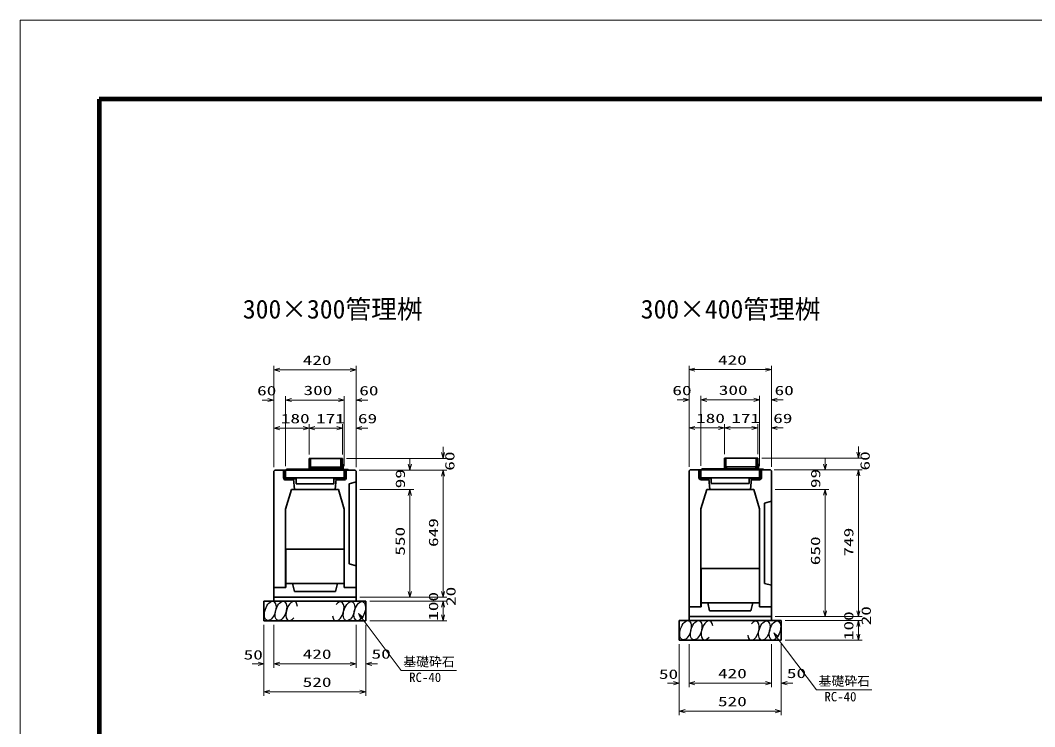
# Model space of a CAD drawing. Units: millimetres on the paper. Extents: x 20 to 861, y 20 to 614.
# Drawn here: x 20.1 to 279, y 433.8 to 614.1 of the extents above; entities that cross this region are included whole.
import ezdxf
from ezdxf.enums import TextEntityAlignment as Align

# ---------------------------------------------------------------- set-up
doc = ezdxf.new("R2010")
doc.units = ezdxf.units.MM
for name, color, linetype, lineweight in [('D-STR-DIM（寸法）', 7, 'Continuous', 13), ('D-STR-HTXT(基礎砕石-旗)', 7, 'Continuous', 13), ('D-STR-STRF(グリ)', 7, 'Continuous', 25), ('D-STR（構造物）', 1, 'Continuous', 35), ('D-TTL-LINE（区切線）', 1, 'Continuous', 35), ('D-TTL（外枠）', 2, 'Continuous', 140)]:
    doc.layers.add(name, color=color, linetype=linetype, lineweight=lineweight)
doc.layers.add('D-STR-TXT(文字)', color=7, linetype='Continuous')
doc.styles.add('ＭＳ ゴシック', font='')
doc.styles.get('ＭＳ ゴシック').set_extended_font_data('MS Gothic')

# ---------------------------------------------------------------- blocks, each defined once
blk = doc.blocks.new('_Open30@@SfigorgFlag@@4')
at = {"color": 7, "linetype": 'Continuous', "lineweight": 13}
for p, q in [((-1, 0.2679), (0, 0)), ((0, 0), (-1, -0.2679)), ((0, 0), (-1, 0))]:
    blk.add_line(p, q, dxfattribs=at)

msp = doc.modelspace()

# ---------------------------------------------------------------- linework, layer by layer
at = {"layer": 'D-STR-DIM（寸法）'}
for p, q in [((84.803, 518.18), (84.803, 525.87)), ((105.803, 518.18), (105.803, 525.87)), ((190.797, 518.239), (190.797, 525.929)), ((211.797, 518.239), (211.797, 525.929)), ((86.303, 524.87), (104.303, 524.87)), ((192.297, 524.929), (210.297, 524.929)), ((84.803, 507.716), (84.803, 518.18)), ((87.803, 507.961), (87.803, 518.18)), ((87.803, 500.295), (87.803, 518.18)), ((102.803, 500.27), (102.803, 518.18)), ((102.803, 507.961), (102.803, 518.18)), ((105.803, 507.716), (105.803, 518.18)), ((190.797, 507.775), (190.797, 518.239)), ((193.797, 508.02), (193.797, 518.239)), ((193.797, 500.354), (193.797, 518.239)), ((208.797, 500.329), (208.797, 518.239)), ((208.797, 508.02), (208.797, 518.239)), ((211.797, 507.775), (211.797, 518.239)), ((83.303, 517.18), (81.803, 517.18)), ((89.303, 517.18), (90.803, 517.18)), ((89.303, 517.18), (101.303, 517.18)), ((101.303, 517.18), (99.803, 517.18)), ((107.303, 517.18), (108.803, 517.18)), ((189.297, 517.239), (187.797, 517.239)), ((195.297, 517.239), (196.797, 517.239)), ((195.297, 517.239), (207.297, 517.239)), ((207.297, 517.239), (205.797, 517.239)), ((213.297, 517.239), (214.797, 517.239)), ((84.803, 500.025), (84.803, 510.984)), ((93.803, 503.27), (93.803, 510.984)), ((93.803, 503.27), (93.803, 510.984)), ((102.353, 503.27), (102.353, 510.984)), ((102.353, 503.27), (102.353, 510.984)), ((105.803, 500.025), (105.803, 510.984)), ((190.797, 500.084), (190.797, 511.043)), ((199.797, 503.329), (199.797, 511.043)), ((199.797, 503.329), (199.797, 511.043)), ((208.347, 503.329), (208.347, 511.043)), ((208.347, 503.329), (208.347, 511.043)), ((211.797, 500.084), (211.797, 511.043)), ((86.303, 509.984), (92.303, 509.984)), ((95.303, 509.984), (100.853, 509.984)), ((100.853, 509.984), (99.353, 509.984)), ((107.303, 509.984), (108.803, 509.984)), ((192.297, 510.043), (198.297, 510.043)), ((201.297, 510.043), (206.847, 510.043)), ((206.847, 510.043), (205.347, 510.043)), ((213.297, 510.043), (214.797, 510.043)), ((128.006, 503.77), (128.006, 505.27)), ((234, 503.829), (234, 505.329)), ((209.347, 502.329), (235, 502.329)), ((225.502, 500.829), (225.502, 502.329)), ((103.353, 502.27), (129.006, 502.27)), ((119.508, 500.77), (119.508, 502.27)), ((106.553, 499.27), (120.508, 499.27)), ((107.553, 499.27), (129.006, 499.27)), ((107.553, 499.27), (129.006, 499.27)), ((128.006, 468.32), (128.006, 497.77)), ((128.006, 497.77), (128.006, 496.27)), ((212.547, 499.329), (226.502, 499.329)), ((213.547, 499.329), (235, 499.329)), ((213.547, 499.329), (235, 499.329)), ((234, 463.379), (234, 497.829)), ((234, 497.829), (234, 496.329)), ((106.803, 494.32), (120.508, 494.32)), ((106.803, 494.32), (120.508, 494.32)), ((119.508, 468.32), (119.508, 492.82)), ((119.508, 492.82), (119.508, 491.32)), ((212.797, 494.379), (226.502, 494.379)), ((212.797, 494.379), (226.502, 494.379)), ((225.502, 463.379), (225.502, 492.879)), ((225.502, 492.879), (225.502, 491.379)), ((128.006, 468.32), (128.006, 469.82)), ((106.803, 466.82), (129.006, 466.82)), ((106.803, 466.82), (120.508, 466.82)), ((106.803, 466.82), (129.006, 466.82)), ((109.303, 465.82), (129.006, 465.82)), ((109.303, 465.82), (129.006, 465.82)), ((128.006, 462.32), (128.006, 464.32)), ((128.006, 464.32), (128.006, 462.82)), ((234, 463.379), (234, 464.879)), ((212.797, 461.879), (235, 461.879)), ((212.797, 461.879), (226.502, 461.879)), ((212.797, 461.879), (235, 461.879)), ((215.297, 460.879), (235, 460.879)), ((215.297, 460.879), (235, 460.879)), ((82.303, 459.82), (82.303, 448.853)), ((82.303, 458.82), (82.303, 441.696)), ((84.803, 459.82), (84.803, 448.853)), ((84.803, 459.82), (84.803, 448.853)), ((105.803, 459.82), (105.803, 448.853)), ((105.803, 458.82), (105.803, 448.853)), ((108.303, 459.82), (108.303, 448.853)), ((108.303, 458.82), (108.303, 441.696)), ((109.303, 460.82), (129.006, 460.82)), ((234, 457.379), (234, 459.379)), ((234, 459.379), (234, 457.879)), ((215.297, 455.879), (235, 455.879)), ((188.297, 454.879), (188.297, 443.912)), ((188.297, 453.879), (188.297, 436.755)), ((190.797, 454.879), (190.797, 443.912)), ((190.797, 454.879), (190.797, 443.912)), ((211.797, 454.879), (211.797, 443.912)), ((211.797, 453.879), (211.797, 443.912)), ((214.297, 454.879), (214.297, 443.912)), ((214.297, 453.879), (214.297, 436.755)), ((80.803, 449.853), (79.303, 449.853)), ((86.303, 449.853), (104.303, 449.853)), ((86.303, 449.853), (87.803, 449.853)), ((104.303, 449.853), (102.803, 449.853)), ((109.803, 449.853), (111.303, 449.853)), ((186.797, 444.912), (185.297, 444.912)), ((192.297, 444.912), (210.297, 444.912)), ((192.297, 444.912), (193.797, 444.912)), ((210.297, 444.912), (208.797, 444.912)), ((215.797, 444.912), (217.297, 444.912)), ((83.803, 442.696), (106.803, 442.696)), ((189.797, 437.755), (212.797, 437.755))]:
    msp.add_line(p, q, dxfattribs=at)
at = {"layer": 'D-STR-HTXT(基礎砕石-旗)'}
for p, q in [((117.321, 448.123), (107.317, 461.449)), ((223.315, 443.182), (213.311, 456.508)), ((131.425, 448.123), (117.321, 448.123)), ((237.419, 443.182), (223.315, 443.182))]:
    msp.add_line(p, q, dxfattribs=at)
at = {"layer": 'D-STR-STRF(グリ)'}
for centre, major_axis in [((83.898, 463.344), (0.79, 2.421)), ((86.619, 463.344), (0.79, 2.421)), ((104.007, 463.263), (-0.771, -2.427)), ((106.729, 463.284), (-0.771, -2.427)), ((189.891, 458.403), (0.79, 2.421)), ((192.613, 458.403), (0.79, 2.421)), ((210.001, 458.322), (-0.771, -2.427)), ((212.722, 458.343), (-0.771, -2.427))]:
    msp.add_ellipse(centre, major_axis=major_axis, ratio=0.5139, dxfattribs=at)
for centre, major_axis in [((89.36, 463.344), (0.79, 2.421)), ((101.267, 463.241), (-0.771, -2.427)), ((195.353, 458.403), (0.79, 2.421)), ((207.261, 458.3), (-0.771, -2.427))]:
    msp.add_ellipse(centre, major_axis=major_axis, ratio=0.5139, start_param=5.3575563, end_param=10.3750652, dxfattribs=at)
at = {"layer": 'D-STR（構造物）'}
for p, q in [((208.347, 502.329), (199.797, 502.329)), ((199.797, 502.329), (199.797, 499.354)), ((200.097, 502.329), (200.097, 499.354)), ((207.947, 502.304), (200.197, 502.304)), ((200.197, 502.304), (200.197, 500.104)), ((207.947, 500.104), (207.947, 502.304)), ((208.047, 502.329), (208.047, 499.354)), ((208.347, 499.354), (208.347, 502.329)), ((102.353, 502.27), (93.803, 502.27)), ((93.803, 502.27), (93.803, 499.295)), ((94.103, 502.27), (94.103, 499.295)), ((101.953, 502.245), (94.203, 502.245)), ((94.203, 502.245), (94.203, 500.045)), ((94.203, 500.045), (101.953, 500.045)), ((94.353, 499.595), (94.353, 500.045)), ((101.803, 499.595), (101.803, 500.045)), ((101.953, 500.045), (101.953, 502.245)), ((102.053, 502.27), (102.053, 499.295)), ((102.353, 499.295), (102.353, 502.27)), ((102.403, 500.795), (102.353, 500.795)), ((102.503, 499.645), (102.503, 500.695)), ((200.197, 500.104), (207.947, 500.104)), ((200.347, 499.654), (200.347, 500.104)), ((207.797, 499.654), (207.797, 500.104)), ((208.397, 500.854), (208.347, 500.854)), ((208.497, 499.704), (208.497, 500.754)), ((85.053, 499.27), (84.803, 499.025)), ((84.803, 499.025), (84.803, 465.82)), ((85.053, 499.27), (105.553, 499.27)), ((87.303, 499.27), (87.303, 497.32)), ((87.603, 497.37), (87.603, 499.27)), ((87.803, 499.295), (103.853, 499.295)), ((87.803, 497.295), (87.803, 499.295)), ((102.803, 497.295), (87.803, 497.295)), ((93.803, 499.52), (88.028, 499.52)), ((88.028, 499.52), (88.028, 499.295)), ((90.228, 497.07), (90.228, 497.295)), ((90.478, 495.795), (90.478, 497.295)), ((94.103, 499.595), (102.053, 499.595)), ((100.128, 497.295), (100.128, 495.795)), ((100.378, 497.07), (100.378, 497.295)), ((102.578, 497.295), (102.578, 497.07)), ((103.753, 499.445), (102.703, 499.445)), ((102.803, 499.295), (102.803, 497.295)), ((103.003, 497.37), (103.003, 499.27)), ((103.303, 499.27), (103.303, 497.32)), ((103.853, 499.295), (103.853, 499.345)), ((105.553, 499.27), (105.803, 499.025)), ((105.803, 499.025), (105.803, 465.82)), ((191.047, 499.329), (190.797, 499.084)), ((190.797, 499.084), (190.797, 460.879)), ((191.047, 499.329), (211.547, 499.329)), ((193.297, 499.329), (193.297, 497.379)), ((193.597, 497.429), (193.597, 499.329)), ((193.797, 499.354), (209.847, 499.354)), ((193.797, 497.354), (193.797, 499.354)), ((208.797, 497.354), (193.797, 497.354)), ((196.222, 497.129), (193.897, 497.129)), ((199.797, 499.579), (194.022, 499.579)), ((194.022, 499.579), (194.022, 499.354)), ((195.797, 496.829), (195.797, 497.129)), ((195.847, 497.129), (196.097, 494.379)), ((196.222, 497.129), (196.222, 497.354)), ((196.472, 495.854), (196.472, 497.354)), ((200.097, 499.654), (208.047, 499.654)), ((206.122, 497.354), (206.122, 495.854)), ((206.372, 497.129), (206.372, 497.354)), ((208.7, 497.129), (206.372, 497.129)), ((206.747, 497.129), (206.497, 494.379)), ((206.797, 497.129), (206.797, 496.829)), ((208.572, 497.354), (208.572, 497.129)), ((209.747, 499.504), (208.697, 499.504)), ((208.797, 499.354), (208.797, 497.354)), ((208.997, 497.429), (208.997, 499.329)), ((209.297, 499.329), (209.297, 497.379)), ((209.847, 499.354), (209.847, 499.404)), ((211.547, 499.329), (211.797, 499.084)), ((211.797, 499.084), (211.797, 460.879)), ((87.853, 496.77), (89.803, 496.77)), ((90.228, 497.07), (87.903, 497.07)), ((89.803, 496.77), (89.803, 497.07)), ((89.853, 497.07), (90.103, 494.32)), ((100.128, 495.795), (90.478, 495.795)), ((102.706, 497.07), (100.378, 497.07)), ((100.753, 497.07), (100.503, 494.32)), ((100.803, 497.07), (100.803, 496.77)), ((100.803, 496.77), (102.753, 496.77)), ((104.053, 495.82), (105.803, 496.32)), ((104.053, 495.82), (104.053, 475.32)), ((193.847, 496.829), (195.797, 496.829)), ((206.122, 495.854), (196.472, 495.854)), ((206.797, 496.829), (208.747, 496.829)), ((87.803, 489.32), (89.303, 494.32)), ((101.303, 494.32), (89.303, 494.32)), ((102.803, 489.32), (101.303, 494.32)), ((193.797, 489.379), (195.297, 494.379)), ((207.297, 494.379), (195.297, 494.379)), ((208.797, 489.379), (207.297, 494.379)), ((193.797, 489.379), (193.797, 464.379)), ((208.797, 489.379), (208.797, 464.379)), ((210.047, 490.879), (211.797, 491.379)), ((210.047, 490.879), (210.047, 470.379)), ((87.803, 489.32), (87.803, 469.32)), ((102.803, 489.32), (102.803, 469.32)), ((87.853, 479.07), (87.853, 469.32)), ((87.853, 479.07), (102.753, 479.07)), ((102.753, 479.07), (102.753, 469.32)), ((104.053, 475.32), (105.803, 474.82)), ((193.847, 474.129), (193.847, 464.379)), ((193.847, 474.129), (208.747, 474.129)), ((208.747, 474.129), (208.747, 464.379)), ((84.803, 469.32), (87.853, 469.32)), ((84.803, 469.32), (87.803, 469.32)), ((87.853, 470.32), (102.753, 470.32)), ((90.053, 468.32), (89.553, 470.32)), ((100.553, 468.32), (101.053, 470.32)), ((102.753, 469.32), (105.803, 469.32)), ((105.803, 469.32), (102.803, 469.32)), ((210.047, 470.379), (211.797, 469.879)), ((84.803, 466.82), (105.803, 466.82)), ((90.053, 468.32), (100.553, 468.32)), ((82.303, 465.82), (108.303, 465.82)), ((82.303, 465.82), (82.303, 460.82)), ((108.303, 465.82), (108.303, 460.82)), ((190.797, 464.379), (193.847, 464.379)), ((190.797, 464.379), (193.797, 464.379)), ((193.847, 465.379), (208.747, 465.379)), ((196.047, 463.379), (195.547, 465.379)), ((206.547, 463.379), (207.047, 465.379)), ((208.747, 464.379), (211.797, 464.379)), ((211.797, 464.379), (208.797, 464.379)), ((188.297, 460.879), (214.297, 460.879)), ((188.297, 460.879), (188.297, 455.879)), ((190.797, 461.879), (211.797, 461.879)), ((196.047, 463.379), (206.547, 463.379)), ((214.297, 460.879), (214.297, 455.879)), ((82.303, 460.82), (108.303, 460.82)), ((188.297, 455.879), (214.297, 455.879))]:
    msp.add_line(p, q, dxfattribs=at)
for centre, radius, start, end in [((102.403, 500.695), 0.1, 0, 90), ((208.397, 500.754), 0.1, 0, 90), ((87.853, 497.32), 0.55, 180, 270), ((87.903, 497.37), 0.3, 180, 270), ((102.703, 499.645), 0.2, 180, 270), ((102.703, 497.37), 0.3, 270.63559, 359.99998), ((102.753, 497.32), 0.55, 269.99995, 359.99995), ((103.753, 499.345), 0.1, 0, 90), ((193.847, 497.379), 0.55, 180, 270), ((193.897, 497.429), 0.3, 180, 270), ((208.697, 499.704), 0.2, 180, 270), ((208.697, 497.429), 0.3, 270.63559, 359.99998), ((208.747, 497.379), 0.55, 269.99995, 359.99995), ((209.747, 499.404), 0.1, 0, 90)]:
    msp.add_arc(centre, radius, start, end, dxfattribs=at)
at = {"layer": 'D-TTL-LINE（区切線）', "color": 7, "lineweight": 18}
for p, q in [((861.1, 614.11), (20.1, 614.11)), ((20.1, 614.11), (20.1, 20.11))]:
    msp.add_line(p, q, dxfattribs=at)
at = {"layer": 'D-TTL（外枠）'}
for p, q in [((841, 594.01), (40.2, 594.01)), ((40.2, 594.01), (40.2, 40.21))]:
    msp.add_line(p, q, dxfattribs=at)

# ---------------------------------------------------------------- block references
at = {"layer": 'D-STR-DIM（寸法）', "xscale": 1.5, "yscale": 1.5}
for p, rotation in [((84.803, 524.87), 180), ((190.797, 524.929), 180), ((87.803, 517.18), 180), ((87.803, 517.18), 180), ((105.803, 517.18), 180), ((193.797, 517.239), 180), ((193.797, 517.239), 180), ((211.797, 517.239), 180), ((84.803, 509.984), 180), ((93.803, 509.984), 180), ((105.803, 509.984), 180), ((190.797, 510.043), 180), ((199.797, 510.043), 180), ((211.797, 510.043), 180), ((128.006, 502.27), 270), ((234, 502.329), 270), ((119.508, 499.27), 270), ((225.502, 499.329), 270), ((128.006, 499.27), 90), ((128.006, 499.27), 90), ((234, 499.329), 90), ((234, 499.329), 90), ((119.508, 494.32), 90), ((119.508, 494.32), 90), ((225.502, 494.379), 90), ((225.502, 494.379), 90), ((119.508, 466.82), 270), ((128.006, 466.82), 270), ((128.006, 466.82), 270), ((128.006, 465.82), 90), ((128.006, 465.82), 90), ((128.006, 460.82), 270), ((225.502, 461.879), 270), ((234, 461.879), 270), ((234, 461.879), 270), ((234, 460.879), 90), ((234, 460.879), 90), ((234, 455.879), 270), ((84.803, 449.853), 180), ((84.803, 449.853), 180), ((108.303, 449.853), 180), ((82.303, 442.696), 180), ((190.797, 444.912), 180), ((190.797, 444.912), 180), ((214.297, 444.912), 180), ((188.297, 437.755), 180)]:
    msp.add_blockref('_Open30@@SfigorgFlag@@4', p, dxfattribs=dict(at, rotation=rotation))
for p in [(105.803, 524.87), (211.797, 524.929), (84.803, 517.18), (102.803, 517.18), (102.803, 517.18), (190.797, 517.239), (208.797, 517.239), (208.797, 517.239), (93.803, 509.984), (102.353, 509.984), (102.353, 509.984), (199.797, 510.043), (208.347, 510.043), (208.347, 510.043), (82.303, 449.853), (105.803, 449.853), (105.803, 449.853), (108.303, 442.696), (188.297, 444.912), (211.797, 444.912), (211.797, 444.912), (214.297, 437.755)]:
    msp.add_blockref('_Open30@@SfigorgFlag@@4', p, dxfattribs=at)
at = {"layer": 'D-STR-HTXT(基礎砕石-旗)', "xscale": 1.5, "yscale": 1.5, "rotation": 126.89552}
for p in [(106.417, 462.649), (212.41, 457.708)]:
    msp.add_blockref('_Open30@@SfigorgFlag@@4', p, dxfattribs=at)

# ---------------------------------------------------------------- texts
at = {"layer": 'D-STR-DIM（寸法）', "style": 'ＭＳ ゴシック', "width": 1.5}
for s, p in [('420', (92.178, 525.408)), ('420', (198.172, 525.467)), ('60', (80.539, 517.641)), ('300', (92.386, 517.717)), ('60', (106.623, 517.641)), ('60', (186.532, 517.699)), ('300', (198.38, 517.776)), ('60', (212.616, 517.699)), ('180', (86.595, 510.521)), ('171', (95.578, 510.521)), ('69', (106.277, 510.512)), ('180', (192.589, 510.58)), ('171', (201.572, 510.58)), ('69', (212.271, 510.571)), ('50', (77.105, 450.22)), ('420', (92.178, 450.391)), ('50', (109.755, 450.428)), ('50', (183.099, 445.279)), ('420', (198.172, 445.45)), ('50', (215.749, 445.487)), ('520', (92.178, 443.233)), ('520', (198.172, 438.292))]:
    msp.add_text(s, height=2.405, dxfattribs=at).set_placement(p, align=Align.BOTTOM_LEFT)
for s, p in [('60', (131.636, 499.128)), ('60', (237.63, 499.187)), ('99', (119.017, 494.642)), ('99', (225.011, 494.701)), ('550', (118.97, 477.445)), ('649', (127.468, 479.666)), ('749', (233.462, 477.225)), ('650', (224.964, 475.004)), ('20', (131.92, 464.602)), ('100', (127.468, 460.82)), ('20', (237.914, 459.661)), ('100', (233.462, 455.879))]:
    msp.add_text(s, height=2.405, rotation=90, dxfattribs=at).set_placement(p, align=Align.BOTTOM_LEFT)
at = {"layer": 'D-STR-HTXT(基礎砕石-旗)', "style": 'ＭＳ ゴシック'}
for s, p in [('基礎砕石', (117.856, 448.46)), ('RC-40', (119.344, 444.474)), ('基礎砕石', (223.85, 443.519)), ('RC-40', (225.338, 439.532))]:
    msp.add_text(s, height=2.405, dxfattribs=at).set_placement(p, align=Align.BOTTOM_LEFT)
at = {"layer": 'D-STR-TXT(文字)', "style": 'ＭＳ ゴシック'}
for s, p in [('300×300管理桝', (76.9, 536.531)), ('300×400管理桝', (178.458, 536.531))]:
    msp.add_text(s, height=4.811, dxfattribs=at).set_placement(p, align=Align.BOTTOM_LEFT)

doc.saveas('drawing.dxf')
